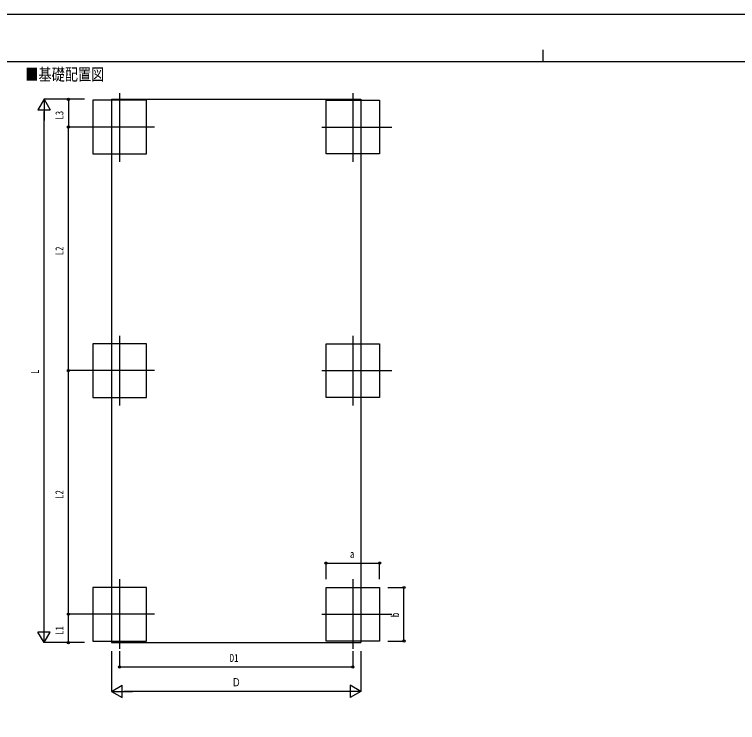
# Model space of a CAD drawing. Units: millimetres, scale not verified. Extents: x -12615 to 12615, y -8910 to 8910.
# Drawn here: x -6523 to 2382, y 190 to 8910 of the extents above; entities that cross this region are included whole.
import ezdxf
from ezdxf.enums import TextEntityAlignment as Align

# ---------------------------------------------------------------- set-up
doc = ezdxf.new("R2010")
doc.units = ezdxf.units.MM
doc.header["$LTSCALE"] = 40
for name, color, linetype in [('0-2_USER1', 3, 'Continuous'), ('0-4_YKK_12', 2, 'Continuous'), ('0-6_YKK_A1', 4, 'Continuous'), ('0-7_YKK_D', 6, 'Continuous'), ('0-8_YKK_ZWAK', 7, 'Continuous')]:
    doc.layers.add(name, color=color, linetype=linetype)
doc.styles.add('ＭＳ ゴシック', font='')
doc.styles.get('ＭＳ ゴシック').set_extended_font_data('MS Gothic')

msp = doc.modelspace()

# ---------------------------------------------------------------- linework, layer by layer
at = {"layer": '0-4_YKK_12'}
for p, q in [((-5229.17, 7939.39), (-5229.17, 7094)), ((-2356.17, 7939.39), (-2356.17, 7094)), ((-4799.17, 7524), (-5659.17, 7524)), ((-2736.17, 7524), (-1876.17, 7524)), ((-5229.17, 4954), (-5229.17, 4094)), ((-2356.17, 4954), (-2356.17, 4094)), ((-4799.17, 4524), (-5659.17, 4524)), ((-2736.17, 4524), (-1876.17, 4524)), ((-5229.17, 1954), (-5229.17, 1097.73)), ((-2356.17, 1954), (-2356.17, 1097.73)), ((-4799.17, 1524), (-5659.17, 1524)), ((-2736.17, 1524), (-1876.17, 1524))]:
    msp.add_line(p, q, dxfattribs=at)
at = {"layer": '0-6_YKK_A1'}
for p, q in [((-5327.67, 7865), (-5327.67, 1174)), ((-5327.67, 1174), (-2257.67, 1174))]:
    msp.add_line(p, q, dxfattribs=at)
for points in [[(-4899.17, 7194), (-4899.17, 7854), (-5559.17, 7854), (-5559.17, 7194)], [(-2686.17, 7194), (-2686.17, 7854), (-2026.17, 7854), (-2026.17, 7194)], [(-4899.17, 4194), (-4899.17, 4854), (-5559.17, 4854), (-5559.17, 4194)], [(-2686.17, 4194), (-2686.17, 4854), (-2026.17, 4854), (-2026.17, 4194)], [(-4899.17, 1194), (-4899.17, 1854), (-5559.17, 1854), (-5559.17, 1194)], [(-2686.17, 1194), (-2686.17, 1854), (-2026.17, 1854), (-2026.17, 1194)]]:
    msp.add_lwpolyline(points, close=True, dxfattribs=at)
msp.add_lwpolyline([(-5327.67, 7865), (-2257.67, 7865), (-2257.67, 1174)], dxfattribs=at)
at = {"layer": '0-7_YKK_D'}
for p, q in [((-6159.17, 7865), (-6234.17, 7735.1)), ((-5659.17, 7865), (-6160.17, 7865)), ((-6159.17, 7865), (-6084.17, 7735.1)), ((-6159.17, 7865), (-6159.17, 7605.19)), ((-5659.17, 7865), (-5860.17, 7865)), ((-5859.17, 7865), (-5859.17, 7524)), ((-6234.17, 7735.1), (-6084.17, 7735.1)), ((-6159.17, 1324), (-6159.17, 7715)), ((-5659.17, 7524), (-5860.17, 7524)), ((-5660.17, 7524), (-5860.17, 7524)), ((-5859.17, 4524), (-5859.17, 7524)), ((-5660.17, 4524), (-5860.17, 4524)), ((-5660.17, 4524), (-5860.17, 4524)), ((-5859.17, 1524), (-5859.17, 4524)), ((-2686.17, 1954), (-2686.17, 2155)), ((-2686.17, 2154), (-2026.17, 2154)), ((-2026.17, 1954), (-2026.17, 2155)), ((-1926.17, 1854), (-1725.17, 1854)), ((-1726.17, 1194), (-1726.17, 1854)), ((-5659.17, 1524), (-5860.17, 1524)), ((-5659.17, 1524), (-5860.17, 1524)), ((-5859.17, 1174), (-5859.17, 1524)), ((-6159.17, 1174), (-6159.17, 1433.81)), ((-6159.17, 1174), (-6234.17, 1303.9)), ((-6084.17, 1303.9), (-6234.17, 1303.9)), ((-6159.17, 1174), (-6084.17, 1303.9)), ((-5659.17, 1174), (-6160.17, 1174)), ((-5659.17, 1174), (-5860.17, 1174)), ((-1926.17, 1194), (-1725.17, 1194)), ((-5327.67, 1070.54), (-5327.67, 573)), ((-5229.17, 1070.54), (-5229.17, 873)), ((-2356.17, 1070.54), (-2356.17, 873)), ((-2257.67, 1070.54), (-2257.67, 573)), ((-5229.17, 874), (-2356.17, 874)), ((-5327.67, 574), (-5197.77, 649)), ((-5197.77, 499), (-5197.77, 649)), ((-2257.67, 574), (-2387.58, 649)), ((-2387.58, 649), (-2387.58, 499)), ((-5327.67, 574), (-5197.77, 499)), ((-5327.67, 574), (-5067.87, 574)), ((-2407.67, 574), (-5177.67, 574)), ((-2257.67, 574), (-2517.48, 574)), ((-2257.67, 574), (-2387.58, 499))]:
    msp.add_line(p, q, dxfattribs=at)
for centre in [(-5859.17, 7865), (-5859.17, 7524), (-5859.17, 7524), (-5859.17, 4524), (-5859.17, 4524), (-2686.17, 2154), (-2026.17, 2154), (-1726.17, 1854), (-5859.17, 1524), (-5859.17, 1524), (-5859.17, 1174), (-1726.17, 1194), (-5229.17, 874), (-2356.17, 874)]:
    msp.add_circle(centre, 12.75, dxfattribs=at)
at = {"layer": '0-8_YKK_ZWAK'}
for p, q in [((-14.94, 8475), (-14.94, 8325)), ((11685.06, 8325), (-11714.94, 8325))]:
    msp.add_line(p, q, dxfattribs=at)
msp.add_lwpolyline([(-12615, -8910), (12615, -8910), (12615, 8910), (-12615, 8910)], close=True, dxfattribs=at)

# ---------------------------------------------------------------- texts
at = {"layer": '0-2_USER1', "style": 'ＭＳ ゴシック', "width": 0.8}
msp.add_text('■基礎配置図', height=148.5, dxfattribs=at).set_placement((-6389.65, 8052.62), align=Align.BOTTOM_LEFT)
at = {"layer": '0-7_YKK_D', "style": 'ＭＳ ゴシック', "width": 0.8}
for s, p in [('L3', (-5891.17, 7615.3)), ('L2', (-5891.17, 5944.8)), ('L', (-6191.17, 4483.5)), ('L2', (-5891.17, 2944.8)), ('b', (-1758.17, 1488)), ('L1', (-5891.17, 1269.8))]:
    msp.add_text(s, height=98.97, rotation=90, dxfattribs=at).set_placement(p, align=Align.BOTTOM_LEFT)
for s, p in [('a', (-2392.17, 2186)), ('D1', (-3871.87, 906)), ('Ｄ', (-3846.67, 606))]:
    msp.add_text(s, height=98.97, dxfattribs=at).set_placement(p, align=Align.BOTTOM_LEFT)

doc.saveas('drawing.dxf')
